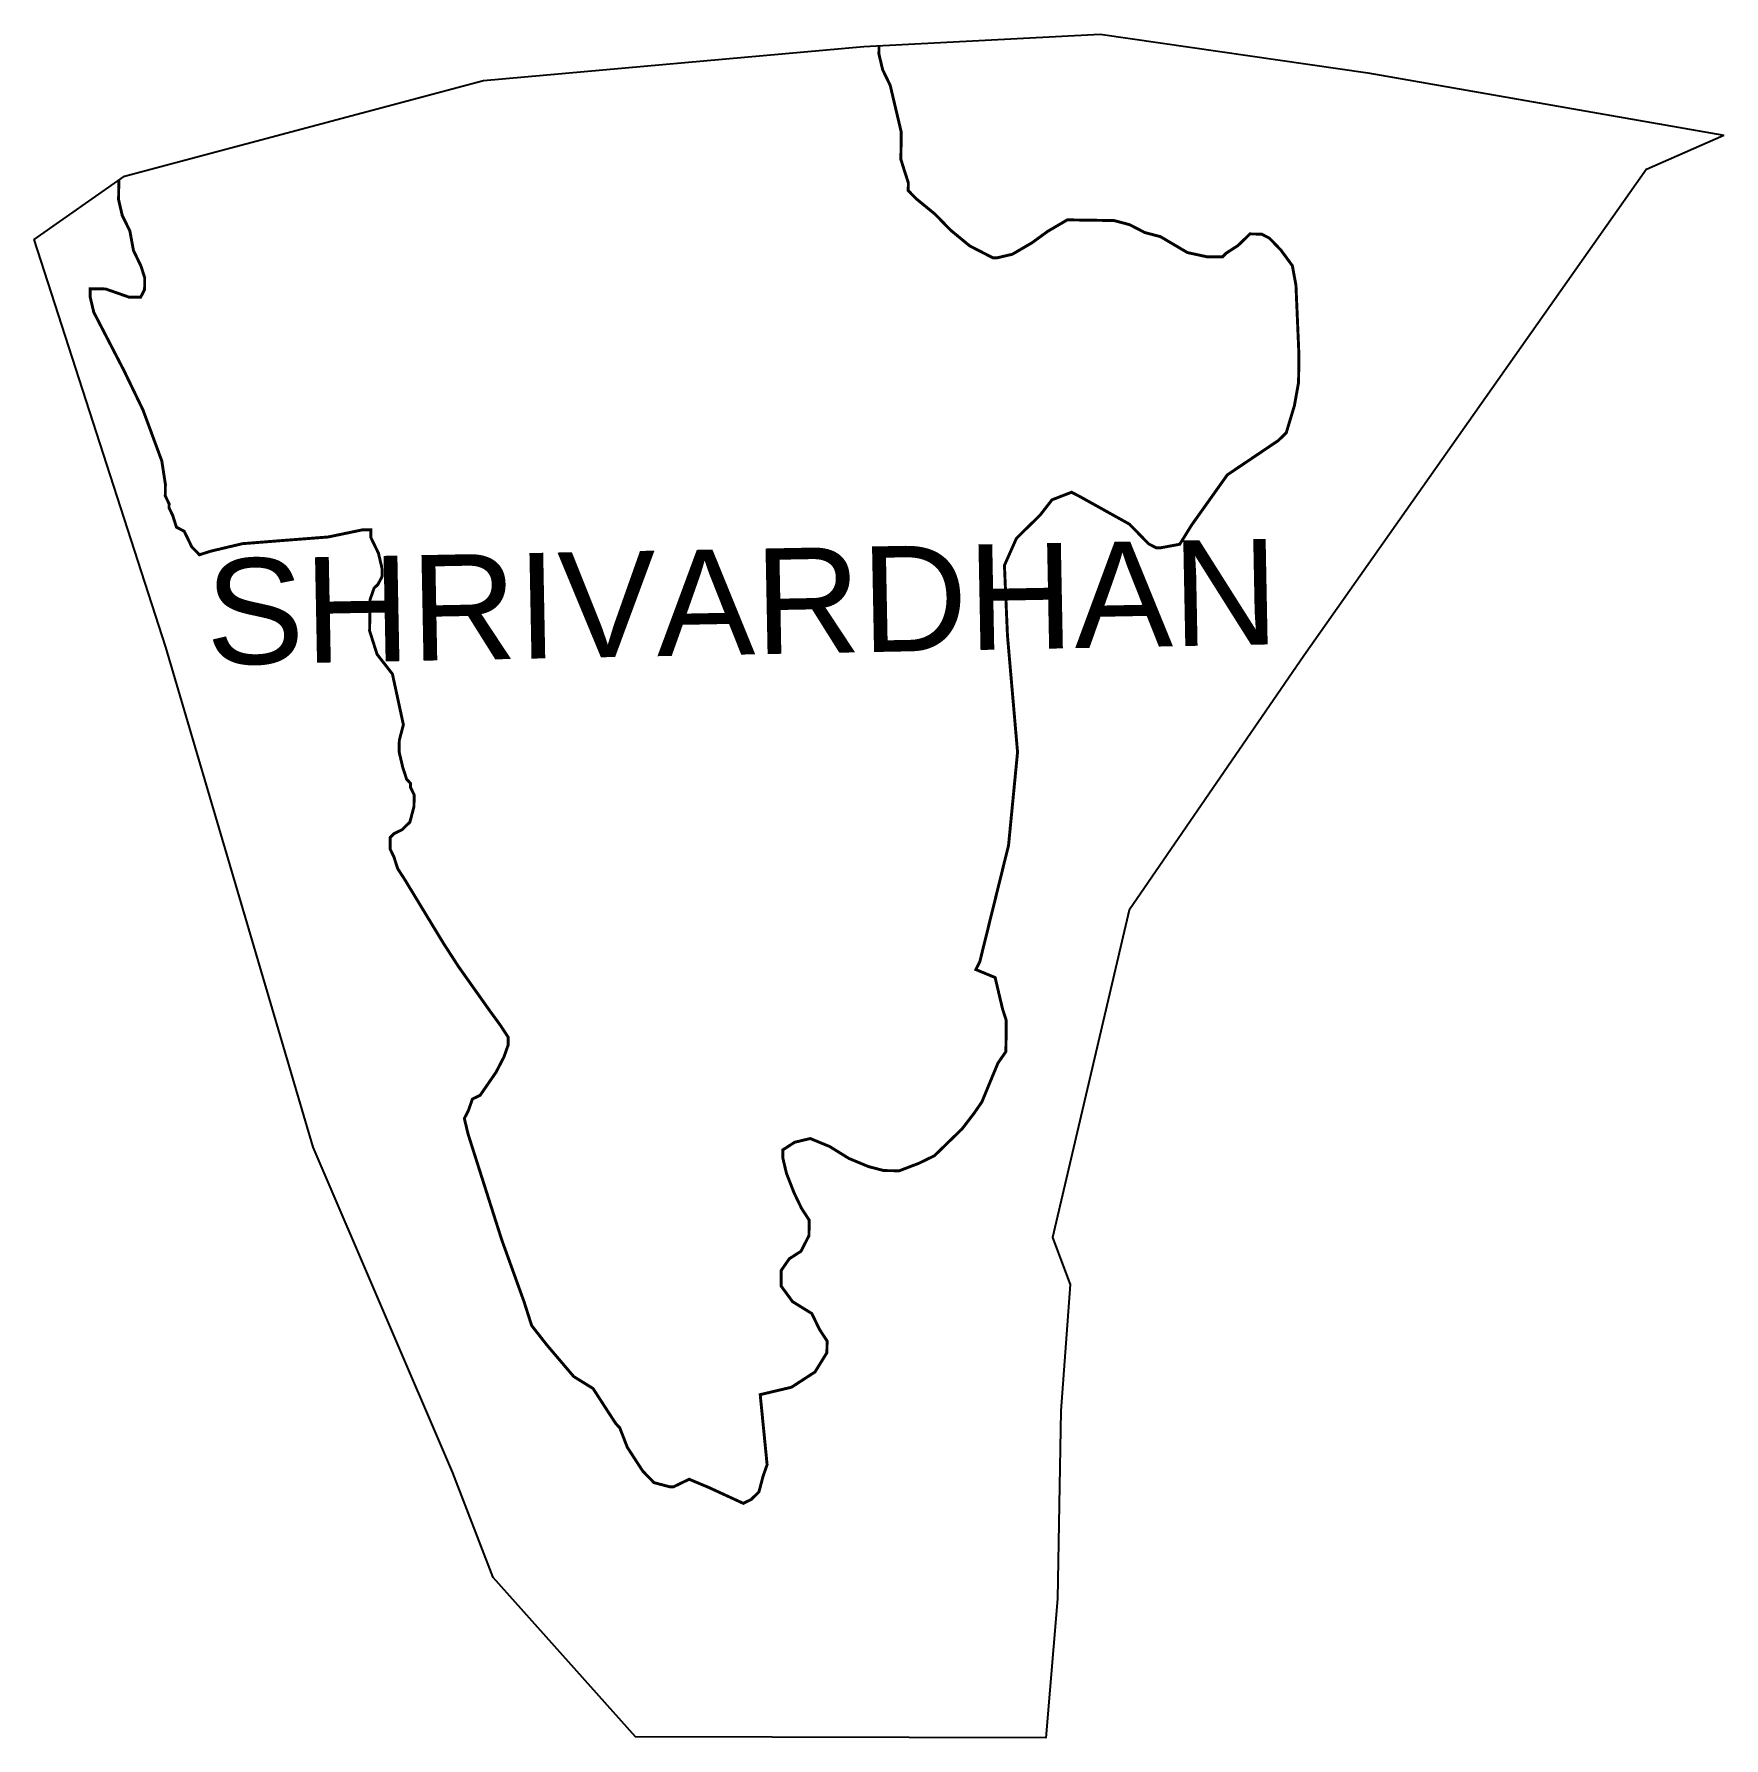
# Model space of a CAD drawing. Header units: metres. Extents: x 289336 to 291077, y 1994867 to 1996622.
import ezdxf

# ---------------------------------------------------------------- set-up
doc = ezdxf.new("R2010")
doc.units = ezdxf.units.M
for name, color, linetype in [('HAZARDS LINE', 1, 'Continuous'), ('village', 3, 'Continuous'), ('VILLAGE NAME', 250, 'Continuous')]:
    doc.layers.add(name, color=color, linetype=linetype)
doc.styles.get("Standard").update_dxf_attribs({"font": 'simplex.shx'})

msp = doc.modelspace()

# ---------------------------------------------------------------- linework, layer by layer
at = {"layer": 'HAZARDS LINE', "lineweight": 18}
msp.add_lwpolyline([(290206.5, 1996610.3, 3.01, 3.01, 0), (290206.4, 1996601.6, 3.01, 3.01, 0), (290210.2, 1996585.5, 3.01, 3.01, 0), (290218, 1996569.4, 3.01, 3.01, 0), (290229.4, 1996521.2, 3.01, 3.01, 0), (290229, 1996493.1, 3.01, 3.01, 0), (290232.8, 1996481, 3.01, 3.01, 0), (290236.7, 1996469, 3.01, 3.01, 0), (290236.6, 1996461, 3.01, 3.01, 0), (290244.5, 1996452.8, 3.01, 3.01, 0), (290264.3, 1996436.6, 3.01, 3.01, 0), (290280.1, 1996420.3, 3.01, 3.01, 0), (290299.9, 1996404, 3.01, 3.01, 0), (290323.8, 1996391.7, 3.01, 3.01, 0), (290327.8, 1996391.6, 3.01, 3.01, 0), (290343.9, 1996395.4, 3.01, 3.01, 0), (290364.1, 1996407.2, 3.01, 3.01, 0), (290380.3, 1996419, 3.01, 3.01, 0), (290400.5, 1996430.8, 3.01, 3.01, 0), (290448.5, 1996430.1, 3.01, 3.01, 0), (290464.5, 1996425.9, 3.01, 3.01, 0), (290480.4, 1996417.7, 3.01, 3.01, 0), (290496.4, 1996413.5, 3.01, 3.01, 0), (290524.2, 1996397.1, 3.01, 3.01, 0), (290544.2, 1996392.8, 3.01, 3.01, 0), (290560.2, 1996392.6, 3.01, 3.01, 0), (290564.3, 1996396.6, 3.01, 3.01, 0), (290576.4, 1996404.4, 3.01, 3.01, 0), (290588.6, 1996416.3, 3.01, 3.01, 0), (290600.6, 1996416.1, 3.01, 3.01, 0), (290608.6, 1996412, 3.01, 3.01, 0), (290620.4, 1996399.8, 3.01, 3.01, 0), (290632.3, 1996383.6, 3.01, 3.01, 0), (290636, 1996363.6, 3.01, 3.01, 0), (290639.1, 1996291.4, 3.01, 3.01, 0), (290638.7, 1996263.3, 3.01, 3.01, 0), (290634.4, 1996239.3, 3.01, 3.01, 0), (290626, 1996211.4, 3.01, 3.01, 0), (290617.9, 1996203.5, 3.01, 3.01, 0), (290565.3, 1996168.1, 3.01, 3.01, 0), (290528.6, 1996116.5, 3.01, 3.01, 0), (290516.3, 1996096.6, 3.01, 3.01, 0), (290496.2, 1996092.9, 3.01, 3.01, 0), (290492.2, 1996092.9, 3.01, 3.01, 0), (290484.3, 1996097, 3.01, 3.01, 0), (290464.5, 1996117.3, 3.01, 3.01, 0), (290412.8, 1996146.1, 3.01, 3.01, 0), (290404.8, 1996150.2, 3.01, 3.01, 0), (290384.7, 1996142.4, 3.01, 3.01, 0), (290372.4, 1996126.6, 3.01, 3.01, 0), (290348.1, 1996102.8, 3.01, 3.01, 0), (290335.7, 1996074.9, 3.01, 3.01, 0), (290338.8, 1996002.8, 3.01, 3.01, 0), (290349.2, 1995882.4, 3.01, 3.01, 0), (290339.9, 1995786.3, 3.01, 3.01, 0), (290310.3, 1995666.5, 3.01, 3.01, 0), (290306.2, 1995658.5, 3.01, 3.01, 0), (290326.1, 1995650.3, 3.01, 3.01, 0), (290329.9, 1995634.2, 3.01, 3.01, 0), (290333.7, 1995618.1, 3.01, 3.01, 0), (290337.6, 1995606, 3.01, 3.01, 0), (290337.2, 1995574, 3.01, 3.01, 0), (290329, 1995562.1, 3.01, 3.01, 0), (290320.7, 1995542.1, 3.01, 3.01, 0), (290312.5, 1995522.2, 3.01, 3.01, 0), (290304.3, 1995510.3, 3.01, 3.01, 0), (290292.1, 1995494.4, 3.01, 3.01, 0), (290275.8, 1995478.6, 3.01, 3.01, 0), (290263.6, 1995466.7, 3.01, 3.01, 0), (290247.5, 1995458.9, 3.01, 3.01, 0), (290227.4, 1995451.2, 3.01, 3.01, 0), (290211.4, 1995451.4, 3.01, 3.01, 0), (290195.4, 1995455.6, 3.01, 3.01, 0), (290175.5, 1995463.9, 3.01, 3.01, 0), (290155.6, 1995476.2, 3.01, 3.01, 0), (290135.7, 1995484.4, 3.01, 3.01, 0), (290119.6, 1995480.6, 3.01, 3.01, 0), (290107.5, 1995472.8, 3.01, 3.01, 0), (290107.3, 1995464.8, 3.01, 3.01, 0), (290111.1, 1995448.7, 3.01, 3.01, 0), (290118.9, 1995428.6, 3.01, 3.01, 0), (290126.7, 1995412.4, 3.01, 3.01, 0), (290134.6, 1995400.3, 3.01, 3.01, 0), (290134.3, 1995384.3, 3.01, 3.01, 0), (290126.1, 1995368.3, 3.01, 3.01, 0), (290114, 1995360.5, 3.01, 3.01, 0), (290105.8, 1995348.6, 3.01, 3.01, 0), (290105.6, 1995332.5, 3.01, 3.01, 0), (290117.4, 1995316.4, 3.01, 3.01, 0), (290137.3, 1995304.1, 3.01, 3.01, 0), (290145.1, 1995287.9, 3.01, 3.01, 0), (290153, 1995275.8, 3.01, 3.01, 0), (290152.8, 1995263.8, 3.01, 3.01, 0), (290140.5, 1995243.9, 3.01, 3.01, 0), (290116.3, 1995228.2, 3.01, 3.01, 0), (290084.1, 1995220.6, 3.01, 3.01, 0), (290091.2, 1995148.4, 3.01, 3.01, 0), (290087, 1995136.4, 3.01, 3.01, 0), (290082.8, 1995120.4, 3.01, 3.01, 0), (290074.7, 1995112.5, 3.01, 3.01, 0), (290066.6, 1995108.6, 3.01, 3.01, 0), (290030.8, 1995125.1, 3.01, 3.01, 0), (290010.9, 1995133.4, 3.01, 3.01, 0), (289994.7, 1995125.6, 3.01, 3.01, 0), (289990.7, 1995125.7, 3.01, 3.01, 0), (289974.7, 1995129.9, 3.01, 3.01, 0), (289966.8, 1995138, 3.01, 3.01, 0), (289962.9, 1995142.1, 3.01, 3.01, 0), (289947.2, 1995166.3, 3.01, 3.01, 0), (289939.4, 1995186.4, 3.01, 3.01, 0), (289935.5, 1995190.5, 3.01, 3.01, 0), (289927.6, 1995202.6, 3.01, 3.01, 0), (289911.9, 1995226.9, 3.01, 3.01, 0), (289892, 1995239.2, 3.01, 3.01, 0), (289864.4, 1995271.6, 3.01, 3.01, 0), (289848.6, 1995291.8, 3.01, 3.01, 0), (289840.9, 1995316, 3.01, 3.01, 0), (289817.7, 1995380.4, 3.01, 3.01, 0), (289783.1, 1995489.1, 3.01, 3.01, 0), (289779.3, 1995505.1, 3.01, 3.01, 0), (289783.4, 1995513.1, 3.01, 3.01, 0), (289787.6, 1995525.1, 3.01, 3.01, 0), (289795.6, 1995529, 3.01, 3.01, 0), (289812, 1995552.8, 3.01, 3.01, 0), (289820.2, 1995568.7, 3.01, 3.01, 0), (289824.4, 1995580.7, 3.01, 3.01, 0), (289824.5, 1995588.7, 3.01, 3.01, 0), (289816.6, 1995600.8, 3.01, 3.01, 0), (289804.8, 1995617, 3.01, 3.01, 0), (289773.3, 1995661.5, 3.01, 3.01, 0), (289757.6, 1995685.8, 3.01, 3.01, 0), (289718.4, 1995750.4, 3.01, 3.01, 0), (289710.6, 1995762.5, 3.01, 3.01, 0), (289706.7, 1995774.6, 3.01, 3.01, 0), (289702.8, 1995782.7, 3.01, 3.01, 0), (289703, 1995794.7, 3.01, 3.01, 0), (289707, 1995798.6, 3.01, 3.01, 0), (289715.1, 1995802.5, 3.01, 3.01, 0), (289723.2, 1995810.4, 3.01, 3.01, 0), (289727.4, 1995826.4, 3.01, 3.01, 0), (289727.6, 1995838.4, 3.01, 3.01, 0), (289723.7, 1995846.5, 3.01, 3.01, 0), (289723.7, 1995850.5, 3.01, 3.01, 0), (289719.8, 1995854.6, 3.01, 3.01, 0), (289715.9, 1995866.6, 3.01, 3.01, 0), (289712.1, 1995882.7, 3.01, 3.01, 0), (289712.3, 1995894.7, 3.01, 3.01, 0), (289716.5, 1995910.7, 3.01, 3.01, 0), (289705.2, 1995963, 3.01, 3.01, 0), (289689.4, 1995983.2, 3.01, 3.01, 0), (289681.7, 1996007.4, 3.01, 3.01, 0), (289682.1, 1996039.4, 3.01, 3.01, 0), (289686.3, 1996051.4, 3.01, 3.01, 0), (289690.3, 1996055.3, 3.01, 3.01, 0), (289694.5, 1996063.3, 3.01, 3.01, 0), (289694.6, 1996071.3, 3.01, 3.01, 0), (289690.8, 1996087.4, 3.01, 3.01, 0), (289683, 1996103.5, 3.01, 3.01, 0), (289683.1, 1996111.5, 3.01, 3.01, 0), (289675, 1996111.6, 3.01, 3.01, 0), (289638.9, 1996104.1, 3.01, 3.01, 0), (289594.8, 1996100.7, 3.01, 3.01, 0), (289550.6, 1996097.2, 3.01, 3.01, 0), (289518.5, 1996089.6, 3.01, 3.01, 0), (289506.4, 1996085.8, 3.01, 3.01, 0), (289498.5, 1996093.9, 3.01, 3.01, 0), (289490.7, 1996110, 3.01, 3.01, 0), (289482.7, 1996114.2, 3.01, 3.01, 0), (289478.9, 1996126.2, 3.01, 3.01, 0), (289475, 1996134.3, 3.01, 3.01, 0), (289475.1, 1996138.3, 3.01, 3.01, 0), (289471.2, 1996146.4, 3.01, 3.01, 0), (289471.3, 1996158.4, 3.01, 3.01, 0), (289467.6, 1996182.5, 3.01, 3.01, 0), (289448.3, 1996234.8, 3.01, 3.01, 0), (289428.8, 1996275.2, 3.01, 3.01, 0), (289397.5, 1996335.7, 3.01, 3.01, 0), (289393.7, 1996351.8, 3.01, 3.01, 0), (289393.8, 1996359.8, 3.01, 3.01, 0), (289409.8, 1996359.6, 3.01, 3.01, 0), (289433.8, 1996351.2, 3.01, 3.01, 0), (289445.8, 1996351.1, 3.01, 3.01, 0), (289449.9, 1996359, 3.01, 3.01, 0), (289450, 1996371.1, 3.01, 3.01, 0), (289446.2, 1996383.1, 3.01, 3.01, 0), (289438.4, 1996399.3, 3.01, 3.01, 0), (289434.7, 1996419.4, 3.01, 3.01, 0), (289426.8, 1996435.5, 3.01, 3.01, 0), (289423.1, 1996451.6, 3.01, 3.01, 0), (289423.3, 1996471.8, 3.01, 3.01, 0)], format="xyseb", dxfattribs=at)
at = {"layer": 'village', "flags": 128}
msp.add_lwpolyline([(290997, 1996483), (291076.9, 1996518)], dxfattribs=at)
at = {"layer": 'village', "color": 3, "true_color": 0x00ff00}
for points in [[(289429.1, 1996475.9, 0), (289799, 1996574.4, 0), (290190.7, 1996609.5, 0), (290434.2, 1996622.2, 0), (290710, 1996582.2, 0), (291076.9, 1996518, 0)], [(290997, 1996483, 0), (290644.2, 1995981.8, 0), (290464.3, 1995719.6, 0), (290385.2, 1995382.6, 0), (290403.3, 1995334.2, 0), (290393.9, 1995203.8, 0), (290390.2, 1995010.2, 0), (290378.2, 1994866.9, 0), (289955.5, 1994868.2, 0), (289809.1, 1995032.2, 0), (289767.5, 1995140.1, 0), (289623.5, 1995475.6, 0), (289471.6, 1995990.5, 0), (289336, 1996410.4, 0), (289429.1, 1996475.9, 0)]]:
    msp.add_polyline3d(points, dxfattribs=at)

# ---------------------------------------------------------------- texts
at = {"layer": 'VILLAGE NAME', "insert": (289511.7, 1996081.1), "char_height": 108.748, "attachment_point": 1, "rotation": 1.1028}
msp.add_mtext_dynamic_manual_height_columns('{\\fArial|b0|i0|c0|p34;SHRIVARDHAN }', width=1068.399, gutter_width=543.7, heights=[112.5], dxfattribs=at)

doc.saveas('drawing.dxf')
